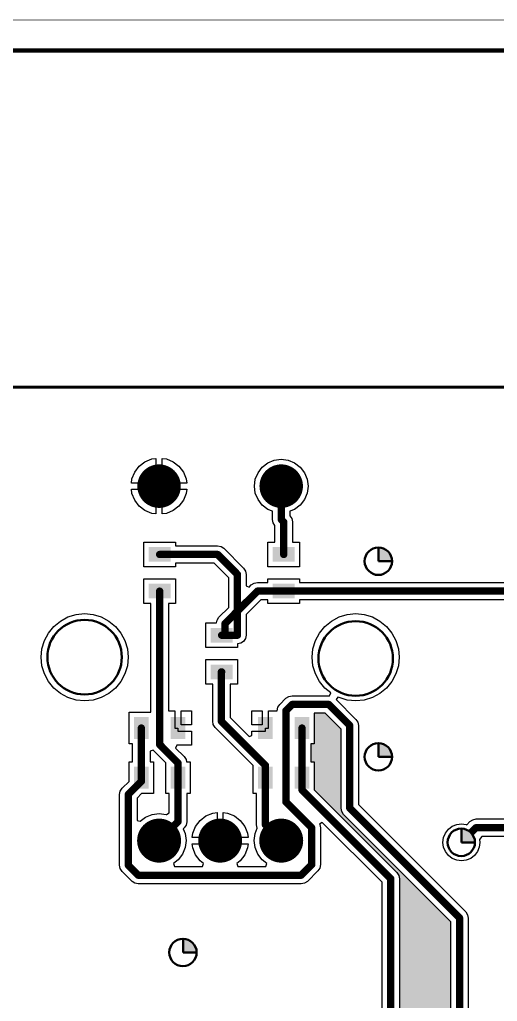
# Model space of a CAD drawing. Header units: millimetres. Extents: x 0 to 841, y 0 to 594.
# Drawn here: x 568.8 to 647, y 433.4 to 594 of the extents above; entities that cross this region are included whole.
import ezdxf

# ---------------------------------------------------------------- set-up
doc = ezdxf.new("R2010")
doc.units = ezdxf.units.MM
doc.layers.get('0').update_dxf_attribs({"lineweight": 50})
doc.layers.add('BottomLayer', color=5, linetype='Continuous')
doc.layers.add('Sheet', color=255, linetype='Continuous')
doc.layers.add('маркировка', color=2, linetype='Continuous', lineweight=60)

msp = doc.modelspace()

# ---------------------------------------------------------------- hatches: boundary and pattern name
at = {"lineweight": 50}
h = msp.add_hatch(color=18, dxfattribs=at)
h.dxf.hatch_style = 1
h.paths.add_polyline_path([(627.54, 505.43), (629.75, 505.43, 0.410663), (627.54, 507.66)])
h = msp.add_hatch(color=256)
h.dxf.hatch_style = 1
h.paths.add_polyline_path([(621.41, 477.95), (618.79, 480.57), (617.01, 480.57), (617.01, 475.54), (616.44, 475.54), (616.44, 472.61), (617.01, 472.61), (617.01, 468.04), (630.55, 454.5), (630.86, 454.04), (630.97, 453.49), (630.97, 399.65), (631.68, 399.1), (632.16, 398.47), (632.46, 397.74), (632.57, 396.96), (632.46, 396.18), (632.21, 395.56), (632.64, 395.27), (642.65, 405.29), (643.12, 405.59), (643.66, 405.7), (669.53, 405.7), (670.08, 406.42), (670.7, 406.9), (671.43, 407.2), (672.22, 407.3), (673, 407.2), (673.73, 406.9), (673.93, 406.74), (674.44, 406.99), (674.44, 415.67), (673.51, 416.61), (672.62, 416.49), (671.84, 416.59), (671.11, 416.9), (670.48, 417.38), (670, 418), (669.7, 418.73), (669.56, 419.74), (669.14, 419.95), (666.98, 417.8), (666.52, 417.49), (665.97, 417.38), (648.54, 417.38), (647.99, 417.49), (647.53, 417.8), (639.81, 425.52), (639.5, 425.98), (639.39, 426.53), (639.39, 446.46), (621.83, 464.02), (621.52, 464.49), (621.41, 465.03)])
h.paths.add_polyline_path([(674.44, 394.5), (674.44, 401.56), (673.93, 401.81), (673.73, 401.66), (673, 401.35), (672.22, 401.25), (671.43, 401.35), (670.7, 401.66), (670.08, 402.14), (669.53, 402.85), (644.25, 402.85), (633.04, 391.63), (633.23, 391.16), (637.37, 391.16), (639.74, 393.53), (639.62, 394.42), (639.72, 395.2), (640.03, 395.93), (640.51, 396.56), (641.13, 397.04), (641.86, 397.34), (642.65, 397.45), (643.43, 397.34), (644.16, 397.04), (644.79, 396.56), (645.27, 395.93), (645.57, 395.2), (645.67, 394.42), (645.57, 393.64), (645.27, 392.91), (644.79, 392.28), (644.16, 391.8), (643.43, 391.5), (642.65, 391.39), (641.76, 391.51), (638.97, 388.73), (638.51, 388.42), (637.96, 388.31), (622.31, 388.31), (621.77, 388.42), (621.3, 388.73), (615.79, 394.24), (576.76, 394.24), (576.5, 393.73), (576.69, 393.5), (576.99, 392.77), (577.09, 391.98), (576.99, 391.2), (576.69, 390.47), (576.21, 389.84), (575.49, 389.3), (575.49, 360.57), (578.82, 357.24), (580.25, 357.24), (580.5, 357.75), (580.18, 358.16), (579.88, 358.89), (579.78, 359.67), (579.88, 360.46), (580.18, 361.19), (580.66, 361.81), (581.29, 362.29), (581.53, 362.39), (581.79, 362.78), (606.48, 387.47), (606.95, 387.78), (607.49, 387.89), (616.67, 387.89), (617.22, 387.78), (617.68, 387.47), (621.32, 383.83), (621.71, 383.86), (622.34, 384.34), (623.07, 384.64), (623.85, 384.75), (624.63, 384.64), (625.36, 384.34), (625.99, 383.86), (626.47, 383.23), (626.77, 382.5), (626.88, 381.72), (626.77, 380.94), (626.47, 380.21), (625.99, 379.58), (625.36, 379.1), (624.63, 378.8), (623.85, 378.69), (623.07, 378.8), (622.49, 379.04), (622.11, 378.81), (622.03, 378.7), (622.1, 378.16), (622, 377.38), (621.77, 376.84), (622.05, 376.41), (622.11, 376.37), (622.43, 376.42), (623.21, 376.31), (623.94, 376.01), (624.57, 375.53), (625.05, 374.9), (625.35, 374.17), (625.45, 373.39), (625.35, 372.61), (625.05, 371.88), (624.89, 371.67), (625.14, 371.16), (651.1, 371.16)])
h.paths.add_polyline_path([(605.85, 390.15), (605.74, 389.37), (605.44, 388.64), (604.96, 388.01), (604.33, 387.53), (603.6, 387.23), (602.82, 387.13), (602.04, 387.23), (601.31, 387.53), (600.68, 388.01), (600.2, 388.64), (599.9, 389.37), (599.79, 390.15), (599.9, 390.94), (600.2, 391.67), (600.68, 392.29), (601.31, 392.77), (602.04, 393.08), (602.82, 393.18), (603.6, 393.08), (604.33, 392.77), (604.96, 392.29), (605.44, 391.67), (605.74, 390.94)], flags=16)
h.paths.add_polyline_path([(603.92, 390.15, -1), (601.72, 390.15, -1)], flags=0)
h = msp.add_hatch(color=18, dxfattribs=at)
h.dxf.hatch_style = 1
h.paths.add_polyline_path([(627.54, 473.43), (629.75, 473.43, 0.410663), (627.54, 475.66)])
h = msp.add_hatch(color=18, dxfattribs=at)
h.dxf.hatch_style = 1
h.paths.add_polyline_path([(641.12, 459.44), (643.33, 459.44, 0.410663), (641.12, 461.68)])
h = msp.add_hatch(color=18, dxfattribs=at)
h.dxf.hatch_style = 1
h.paths.add_polyline_path([(595.54, 441.43), (597.75, 441.43, 0.410663), (595.54, 443.66)])

# ---------------------------------------------------------------- linework, layer by layer
for p, q in [((627.54, 507.66), (627.54, 505.43)), ((627.54, 505.43), (629.75, 505.43)), ((627.54, 475.66), (627.54, 473.43)), ((627.54, 473.43), (629.75, 473.43)), ((641.12, 461.68), (641.12, 459.44)), ((641.12, 459.44), (643.33, 459.44)), ((595.54, 443.66), (595.54, 441.43)), ((595.54, 441.43), (597.75, 441.43))]:
    msp.add_line(p, q, dxfattribs=at)
for centre, radius in [((627.51, 505.43), 2.24), ((579.4, 489.74), 6.1), ((623.8, 489.52), 6.1), ((627.51, 473.43), 2.24), ((641.1, 459.44), 2.24), ((595.51, 441.43), 2.24)]:
    msp.add_circle(centre, radius, dxfattribs=at)
at = {"layer": 'BottomLayer'}
for p, q in [((589.29, 521.72), (590.41, 522.18)), ((590.41, 522.18), (591.09, 522.27)), ((591.09, 522.27), (591.09, 518.23)), ((592.11, 518.23), (592.11, 522.27)), ((592.11, 522.27), (592.79, 522.18)), ((592.79, 522.18), (593.91, 521.72)), ((610.46, 521.97), (611.6, 522.12)), ((611.6, 522.12), (612.74, 521.97)), ((587.61, 520.03), (588.34, 520.98)), ((588.34, 520.98), (589.29, 521.72)), ((593.91, 521.72), (594.86, 520.98)), ((594.86, 520.98), (595.59, 520.03)), ((607.8, 519.92), (608.49, 520.83)), ((608.49, 520.83), (609.4, 521.53)), ((609.4, 521.53), (610.46, 521.97)), ((612.74, 521.97), (613.8, 521.53)), ((613.8, 521.53), (614.71, 520.83)), ((614.71, 520.83), (615.41, 519.92)), ((587.06, 518.23), (587.15, 518.92)), ((587.15, 518.92), (587.61, 520.03)), ((595.59, 520.03), (596.05, 518.92)), ((596.05, 518.92), (596.14, 518.23)), ((607.21, 517.72), (607.36, 518.86)), ((607.36, 518.86), (607.8, 519.92)), ((615.41, 519.92), (615.84, 518.86)), ((615.84, 518.86), (615.99, 517.72)), ((591.09, 518.23), (587.06, 518.23)), ((596.14, 518.23), (592.11, 518.23)), ((607.36, 516.58), (607.21, 517.72)), ((615.99, 517.72), (615.84, 516.58)), ((587.15, 516.53), (587.06, 517.21)), ((587.06, 517.21), (591.09, 517.21)), ((587.61, 515.42), (587.15, 516.53)), ((591.09, 517.21), (591.09, 513.18)), ((592.11, 513.18), (592.11, 517.21)), ((592.11, 517.21), (596.14, 517.21)), ((596.05, 516.53), (595.59, 515.42)), ((596.14, 517.21), (596.05, 516.53)), ((607.8, 515.52), (607.36, 516.58)), ((615.84, 516.58), (615.41, 515.52)), ((588.34, 514.46), (587.61, 515.42)), ((589.29, 513.73), (588.34, 514.46)), ((594.86, 514.46), (593.91, 513.73)), ((595.59, 515.42), (594.86, 514.46)), ((608.49, 514.61), (607.8, 515.52)), ((609.4, 513.92), (608.49, 514.61)), ((614.71, 514.61), (613.8, 513.92)), ((615.41, 515.52), (614.71, 514.61)), ((590.41, 513.27), (589.29, 513.73)), ((591.09, 513.18), (590.41, 513.27)), ((592.79, 513.27), (592.11, 513.18)), ((593.91, 513.73), (592.79, 513.27)), ((610.17, 513.6), (609.4, 513.92)), ((610.17, 512.28), (610.17, 513.6)), ((613.8, 513.92), (613.03, 513.6)), ((613.03, 513.6), (613.03, 512.87)), ((613.03, 512.87), (613.33, 512.42)), ((613.33, 512.42), (613.44, 511.87)), ((610.28, 511.74), (610.17, 512.28)), ((610.58, 511.28), (610.28, 511.74)), ((610.58, 508.54), (610.58, 511.28)), ((613.44, 511.87), (613.44, 508.54)), ((589.09, 504.54), (589.09, 508.54)), ((589.09, 508.54), (594.29, 508.54)), ((594.29, 508.54), (594.29, 507.97)), ((594.29, 507.97), (601.19, 507.97)), ((601.19, 507.97), (601.74, 507.86)), ((601.74, 507.86), (602.2, 507.55)), ((609.41, 504.54), (609.41, 508.54)), ((609.41, 508.54), (610.58, 508.54)), ((613.44, 508.54), (614.61, 508.54)), ((614.61, 508.54), (614.61, 504.54)), ((602.2, 507.55), (605.45, 504.3)), ((594.29, 504.54), (589.09, 504.54)), ((600.6, 505.11), (594.29, 505.11)), ((594.29, 505.11), (594.29, 504.54)), ((603.02, 502.7), (600.6, 505.11)), ((614.61, 504.54), (609.41, 504.54)), ((605.45, 504.3), (605.76, 503.83)), ((605.76, 503.83), (605.87, 503.29)), ((605.87, 503.29), (605.87, 501.4)), ((589.09, 498.54), (589.09, 502.54)), ((589.09, 502.54), (594.29, 502.54)), ((594.29, 502.54), (594.29, 498.54)), ((603.02, 497.88), (603.02, 502.7)), ((605.87, 501.4), (606.34, 501.2)), ((606.34, 501.2), (606.69, 501.55)), ((606.69, 501.55), (607.15, 501.86)), ((607.15, 501.86), (607.7, 501.97)), ((607.7, 501.97), (609.41, 501.97)), ((609.41, 501.97), (609.41, 502.54)), ((609.41, 502.54), (614.61, 502.54)), ((614.61, 502.54), (614.61, 501.97)), ((614.61, 501.97), (681.93, 501.97)), ((590.26, 498.54), (589.09, 498.54)), ((590.26, 480.74), (590.26, 498.54)), ((594.29, 498.54), (593.12, 498.54)), ((593.12, 498.54), (593.12, 480.95)), ((608.29, 499.11), (605.87, 496.7)), ((609.41, 499.11), (608.29, 499.11)), ((609.41, 498.54), (609.41, 499.11)), ((614.61, 498.54), (609.41, 498.54)), ((668.88, 499.11), (614.61, 499.11)), ((614.61, 499.11), (614.61, 498.54)), ((576.67, 496.31), (578.01, 496.72)), ((578.01, 496.72), (579.4, 496.86)), ((579.4, 496.86), (580.79, 496.72)), ((580.79, 496.72), (582.13, 496.31)), ((601.4, 496.26), (603.02, 497.88)), ((605.87, 496.7), (605.87, 493.33)), ((621.07, 496.31), (622.41, 496.72)), ((622.41, 496.72), (623.8, 496.86)), ((623.8, 496.86), (625.19, 496.72)), ((625.19, 496.72), (626.53, 496.31)), ((573.47, 493.69), (574.36, 494.77)), ((574.36, 494.77), (575.44, 495.65)), ((575.44, 495.65), (576.67, 496.31)), ((582.13, 496.31), (583.36, 495.65)), ((583.36, 495.65), (584.45, 494.77)), ((584.45, 494.77), (585.33, 493.69)), ((599.25, 491.33), (599.25, 495.33)), ((599.25, 495.33), (601, 495.33)), ((601, 495.33), (601.09, 495.8)), ((601.09, 495.8), (601.4, 496.26)), ((617.87, 493.69), (618.75, 494.77)), ((618.75, 494.77), (619.84, 495.65)), ((619.84, 495.65), (621.07, 496.31)), ((626.53, 496.31), (627.76, 495.65)), ((627.76, 495.65), (628.84, 494.77)), ((628.84, 494.77), (629.73, 493.69)), ((572.81, 492.45), (573.47, 493.69)), ((585.33, 493.69), (585.99, 492.45)), ((605.87, 493.33), (605.76, 492.78)), ((617.21, 492.45), (617.87, 493.69)), ((629.73, 493.69), (630.39, 492.45)), ((572.4, 491.11), (572.81, 492.45)), ((585.99, 492.45), (586.4, 491.11)), ((604.99, 492.01), (604.45, 491.9)), ((604.45, 491.9), (604.45, 491.33)), ((605.45, 492.32), (604.99, 492.01)), ((605.76, 492.78), (605.45, 492.32)), ((616.8, 491.11), (617.21, 492.45)), ((630.39, 492.45), (630.8, 491.11)), ((572.27, 489.72), (572.4, 491.11)), ((586.4, 491.11), (586.54, 489.72)), ((604.45, 491.33), (599.25, 491.33)), ((616.67, 489.72), (616.8, 491.11)), ((630.8, 491.11), (630.93, 489.72)), ((572.4, 488.33), (572.27, 489.72)), ((572.81, 486.99), (572.4, 488.33)), ((586.4, 488.33), (585.99, 486.99)), ((586.54, 489.72), (586.4, 488.33)), ((599.25, 485.33), (599.25, 489.33)), ((599.25, 489.33), (604.45, 489.33)), ((604.45, 489.33), (604.45, 485.33)), ((616.8, 488.33), (616.67, 489.72)), ((617.21, 486.99), (616.8, 488.33)), ((630.8, 488.33), (630.39, 486.99)), ((630.93, 489.72), (630.8, 488.33)), ((573.47, 485.76), (572.81, 486.99)), ((585.99, 486.99), (585.33, 485.76)), ((617.87, 485.76), (617.21, 486.99)), ((630.39, 486.99), (629.73, 485.76)), ((574.36, 484.68), (573.47, 485.76)), ((585.33, 485.76), (584.45, 484.68)), ((600.38, 485.33), (599.25, 485.33)), ((600.38, 479.25), (600.38, 485.33)), ((604.45, 485.33), (603.23, 485.33)), ((603.23, 485.33), (603.23, 479.84)), ((618.75, 484.68), (617.87, 485.76)), ((629.73, 485.76), (628.84, 484.68)), ((575.44, 483.79), (574.36, 484.68)), ((576.67, 483.13), (575.44, 483.79)), ((583.36, 483.79), (582.13, 483.13)), ((584.45, 484.68), (583.36, 483.79)), ((619.73, 483.88), (618.75, 484.68)), ((619.51, 483.4), (619.73, 483.88)), ((627.76, 483.79), (626.53, 483.13)), ((628.84, 484.68), (627.76, 483.79)), ((578.01, 482.72), (576.67, 483.13)), ((579.4, 482.59), (578.01, 482.72)), ((580.79, 482.72), (579.4, 482.59)), ((582.13, 483.13), (580.79, 482.72)), ((611.05, 481.53), (611.36, 481.99)), ((611.36, 481.99), (612.38, 483.01)), ((612.38, 483.01), (612.84, 483.32)), ((612.84, 483.32), (613.39, 483.43)), ((613.39, 483.43), (619.38, 483.43)), ((619.38, 483.43), (619.51, 483.4)), ((620.89, 483.22), (620.59, 482.81)), ((620.59, 482.81), (623.84, 479.55)), ((621.07, 483.13), (620.89, 483.22)), ((622.41, 482.72), (621.07, 483.13)), ((623.8, 482.59), (622.41, 482.72)), ((625.19, 482.72), (623.8, 482.59)), ((626.53, 483.13), (625.19, 482.72)), ((586.69, 475.54), (586.69, 480.74)), ((586.69, 480.74), (590.26, 480.74)), ((593.12, 480.95), (594.18, 480.95)), ((594.18, 480.95), (594.18, 478.14)), ((595.2, 478.65), (595.2, 480.95)), ((595.2, 480.95), (596.91, 480.95)), ((596.91, 480.95), (596.91, 478.65)), ((606.8, 478.65), (606.8, 480.95)), ((606.8, 480.95), (608.5, 480.95)), ((608.5, 480.95), (608.5, 478.65)), ((609.52, 478.14), (609.52, 480.95)), ((609.52, 480.95), (610.94, 480.95)), ((610.94, 480.98), (611.05, 481.53)), ((610.94, 480.95), (610.94, 480.98)), ((617.01, 480.57), (617.01, 475.54)), ((618.79, 480.57), (617.01, 480.57)), ((621.41, 477.95), (618.79, 480.57)), ((600.48, 478.71), (600.38, 479.25)), ((600.79, 478.24), (600.48, 478.71)), ((603.23, 479.84), (606.33, 476.75)), ((623.84, 479.55), (624.15, 479.09)), ((624.15, 479.09), (624.26, 478.55)), ((594.18, 478.14), (594.69, 478.14)), ((594.69, 478.14), (594.69, 477.63)), ((594.69, 477.63), (596.91, 477.63)), ((596.91, 478.65), (595.2, 478.65)), ((596.91, 477.63), (596.91, 475.32)), ((607.01, 472.02), (600.79, 478.24)), ((608.5, 478.65), (606.8, 478.65)), ((606.8, 476.94), (606.8, 477.63)), ((606.8, 477.63), (609.01, 477.63)), ((609.01, 477.63), (609.01, 478.14)), ((609.01, 478.14), (609.52, 478.14)), ((621.41, 465.03), (621.41, 477.95)), ((624.26, 478.55), (624.26, 465.62)), ((587.26, 475.54), (586.69, 475.54)), ((587.26, 472.61), (587.26, 475.54)), ((606.33, 476.75), (606.8, 476.94)), ((617.01, 475.54), (616.44, 475.54)), ((616.44, 475.54), (616.44, 472.61)), ((590.63, 474.52), (590.12, 474.37)), ((590.12, 474.37), (590.12, 472.61)), ((590.68, 474.44), (590.63, 474.52)), ((592.69, 472.43), (590.68, 474.44)), ((594.5, 475.32), (594.31, 474.85)), ((594.31, 474.85), (595.7, 473.46)), ((596.91, 475.32), (594.5, 475.32)), ((586.69, 469.42), (586.69, 472.61)), ((586.69, 472.61), (587.26, 472.61)), ((590.12, 472.61), (590.69, 472.61)), ((590.69, 472.61), (590.69, 467.41)), ((592.69, 467.41), (592.69, 472.43)), ((595.7, 473.46), (596.01, 473)), ((596.01, 473), (596.09, 472.61)), ((596.09, 472.61), (596.69, 472.61)), ((596.69, 472.61), (596.69, 467.41)), ((616.44, 472.61), (617.01, 472.61)), ((617.01, 472.61), (617.01, 468.04)), ((607.01, 467.41), (607.01, 472.02)), ((585.55, 468.28), (586.69, 469.42)), ((585.14, 467.27), (585.24, 467.82)), ((585.24, 467.82), (585.55, 468.28)), ((617.01, 468.04), (630.55, 454.5)), ((585.14, 455.69), (585.14, 467.27)), ((588.72, 467.41), (587.99, 466.68)), ((587.99, 466.68), (587.99, 463.02)), ((590.69, 467.41), (588.72, 467.41)), ((593.26, 467.41), (592.69, 467.41)), ((593.26, 464.25), (593.26, 467.41)), ((596.69, 467.41), (596.12, 467.41)), ((596.12, 467.41), (596.12, 462.81)), ((607.58, 467.41), (607.01, 467.41)), ((607.58, 462.31), (607.58, 467.41)), ((592.84, 463.97), (593.26, 464.25)), ((599.27, 463.75), (600.4, 464.22)), ((600.4, 464.22), (601.09, 464.31)), ((601.09, 464.31), (601.09, 460.23)), ((602.11, 460.23), (602.11, 464.31)), ((602.11, 464.31), (602.81, 464.22)), ((602.81, 464.22), (603.93, 463.75)), ((621.52, 464.49), (621.41, 465.03)), ((621.83, 464.02), (621.52, 464.49)), ((624.26, 465.62), (641.83, 448.06)), ((587.99, 463.02), (588.23, 462.94)), ((588.23, 462.94), (588.5, 462.89)), ((588.5, 462.89), (589.38, 463.56)), ((589.38, 463.56), (590.45, 464.01)), ((590.45, 464.01), (591.6, 464.16)), ((591.6, 464.16), (592.75, 464.01)), ((592.75, 464.01), (592.84, 463.97)), ((596.12, 462.81), (596.01, 462.27)), ((597.57, 462.05), (598.31, 463.01)), ((598.31, 463.01), (599.27, 463.75)), ((603.93, 463.75), (604.89, 463.01)), ((604.89, 463.01), (605.63, 462.05)), ((618.3, 462.71), (617.9, 462.39)), ((628.11, 452.9), (618.3, 462.71)), ((639.39, 446.46), (621.83, 464.02)), ((641.99, 462.33), (642.5, 462.84)), ((642.5, 462.84), (642.97, 463.15)), ((642.97, 463.15), (643.51, 463.26)), ((643.51, 463.26), (653.1, 463.26)), ((595.7, 461.8), (595.56, 461.66)), ((595.56, 461.66), (595.89, 460.87)), ((596.01, 462.27), (595.7, 461.8)), ((597.1, 460.93), (597.57, 462.05)), ((605.63, 462.05), (606.1, 460.93)), ((607.31, 460.87), (607.69, 461.78)), ((607.69, 461.78), (607.58, 462.31)), ((617.9, 462.39), (617.92, 462.36)), ((617.92, 462.36), (618.03, 461.82)), ((618.03, 461.82), (618.03, 455.79)), ((638.5, 460.96), (638.98, 461.58)), ((638.98, 461.58), (639.61, 462.07)), ((639.61, 462.07), (640.34, 462.37)), ((640.34, 462.37), (641.12, 462.47)), ((641.12, 462.47), (641.91, 462.37)), ((641.91, 462.37), (641.99, 462.33)), ((595.89, 460.87), (596.04, 459.72)), ((596.04, 459.72), (595.89, 458.57)), ((597.01, 460.23), (597.1, 460.93)), ((601.09, 460.23), (597.01, 460.23)), ((606.19, 460.23), (602.11, 460.23)), ((606.1, 460.93), (606.19, 460.23)), ((607.16, 459.72), (607.31, 460.87)), ((607.31, 458.57), (607.16, 459.72)), ((638.1, 459.44), (638.2, 460.23)), ((638.2, 458.66), (638.1, 459.44)), ((638.2, 460.23), (638.5, 460.96)), ((644.15, 459.44), (644.05, 458.66)), ((644.47, 460.39), (644.09, 459.91)), ((644.09, 459.91), (644.15, 459.44)), ((644.51, 460.41), (644.47, 460.39)), ((653.1, 460.41), (644.51, 460.41)), ((595.89, 458.57), (595.44, 457.5)), ((597.1, 458.52), (597.01, 459.21)), ((597.01, 459.21), (606.19, 459.21)), ((597.57, 457.39), (597.1, 458.52)), ((606.1, 458.52), (605.63, 457.39)), ((606.19, 459.21), (606.1, 458.52)), ((607.76, 457.5), (607.31, 458.57)), ((638.5, 457.93), (638.2, 458.66)), ((638.98, 457.31), (638.5, 457.93)), ((643.74, 457.93), (643.26, 457.31)), ((644.05, 458.66), (643.74, 457.93)), ((594.74, 456.58), (593.97, 456)), ((595.44, 457.5), (594.74, 456.58)), ((598.31, 456.43), (597.57, 457.39)), ((598.87, 456), (598.31, 456.43)), ((604.89, 456.43), (604.33, 456)), ((605.63, 457.39), (604.89, 456.43)), ((608.46, 456.58), (607.76, 457.5)), ((609.23, 456), (608.46, 456.58)), ((639.61, 456.82), (638.98, 457.31)), ((640.34, 456.52), (639.61, 456.82)), ((641.12, 456.42), (640.34, 456.52)), ((641.91, 456.52), (641.12, 456.42)), ((642.64, 456.82), (641.91, 456.52)), ((643.26, 457.31), (642.64, 456.82)), ((585.24, 455.14), (585.14, 455.69)), ((585.55, 454.68), (585.24, 455.14)), ((587.18, 453.05), (585.55, 454.68)), ((593.97, 456), (594.14, 455.49)), ((594.14, 455.49), (598.7, 455.49)), ((598.7, 455.49), (598.87, 456)), ((604.33, 456), (604.5, 455.49)), ((604.5, 455.49), (609.06, 455.49)), ((609.06, 455.49), (609.23, 456)), ((617.61, 454.78), (615.88, 453.05)), ((617.92, 455.24), (617.61, 454.78)), ((618.03, 455.79), (617.92, 455.24)), ((587.64, 452.74), (587.18, 453.05)), ((615.88, 453.05), (615.42, 452.74)), ((630.55, 454.5), (630.86, 454.04)), ((630.86, 454.04), (630.97, 453.49)), ((630.97, 453.49), (630.97, 399.62)), ((588.19, 452.63), (587.64, 452.74)), ((614.87, 452.63), (588.19, 452.63)), ((615.42, 452.74), (614.87, 452.63)), ((628.11, 399.62), (628.11, 452.9)), ((641.83, 448.06), (642.14, 447.6)), ((642.14, 447.6), (642.25, 447.05)), ((642.25, 447.05), (642.25, 427.12)), ((639.39, 426.53), (639.39, 446.46))]:
    msp.add_line(p, q, dxfattribs=at)
for points, const_width in [([(593.38, 517.72, -1), (589.82, 517.72, -1)], 3.56), ([(613.38, 517.72, -1), (609.82, 517.72, -1)], 3.56), ([(611.9, 517.72, -1), (611.3, 517.72, -1)], 0.6), ([(611.9, 512.28, -1), (611.3, 512.28, -1)], 0.6), ([(611.9, 512.28, -1), (611.3, 512.28, -1)], 0.6), ([(612.31, 511.87, -1), (611.71, 511.87, -1)], 0.6), ([(612.31, 511.87, -1), (611.71, 511.87, -1)], 0.6), ([(591.99, 506.54, -1), (591.39, 506.54, -1)], 0.6), ([(601.49, 506.54, -1), (600.89, 506.54, -1)], 0.6), ([(601.49, 506.54, -1), (600.89, 506.54, -1)], 0.6), ([(612.31, 506.54, -1), (611.71, 506.54, -1)], 0.6), ([(604.74, 503.29, -1), (604.14, 503.29, -1)], 0.6), ([(604.74, 503.29, -1), (604.14, 503.29, -1)], 0.6), ([(591.99, 500.54, -1), (591.39, 500.54, -1)], 0.6), ([(608, 500.54, -1), (607.4, 500.54, -1)], 0.6), ([(608, 500.54, -1), (607.4, 500.54, -1)], 0.6), ([(612.31, 500.54, -1), (611.71, 500.54, -1)], 0.6), ([(612.31, 500.54, -1), (611.71, 500.54, -1)], 0.6), ([(604.74, 497.29, -1), (604.14, 497.29, -1)], 0.6), ([(604.74, 497.29, -1), (604.14, 497.29, -1)], 0.6), ([(604.74, 497.29, -1), (604.14, 497.29, -1)], 0.6), ([(604.74, 497.29, -1), (604.14, 497.29, -1)], 0.6), ([(602.71, 495.25, -1), (602.11, 495.25, -1)], 0.6), ([(602.71, 495.25, -1), (602.11, 495.25, -1)], 0.6), ([(602.15, 493.33, -1), (601.55, 493.33, -1)], 0.6), ([(602.71, 493.33, -1), (602.11, 493.33, -1)], 0.6), ([(602.71, 493.33, -1), (602.11, 493.33, -1)], 0.6), ([(602.71, 493.33, -1), (602.11, 493.33, -1)], 0.6), ([(604.74, 493.33, -1), (604.14, 493.33, -1)], 0.6), ([(604.74, 493.33, -1), (604.14, 493.33, -1)], 0.6), ([(602.1, 487.33, -1), (601.5, 487.33, -1)], 0.6), ([(602.1, 487.33, -1), (601.5, 487.33, -1)], 0.6), ([(602.15, 487.33, -1), (601.55, 487.33, -1)], 0.6), ([(613.69, 482, -1), (613.09, 482, -1)], 0.6), ([(613.69, 482, -1), (613.09, 482, -1)], 0.6), ([(619.68, 482, -1), (619.08, 482, -1)], 0.6), ([(619.68, 482, -1), (619.08, 482, -1)], 0.6), ([(612.67, 480.98, -1), (612.07, 480.98, -1)], 0.6), ([(612.67, 480.98, -1), (612.07, 480.98, -1)], 0.6), ([(588.99, 478.14, -1), (588.39, 478.14, -1)], 0.6), ([(602.1, 479.25, -1), (601.5, 479.25, -1)], 0.6), ([(602.1, 479.25, -1), (601.5, 479.25, -1)], 0.6), ([(615.31, 478.14, -1), (614.71, 478.14, -1)], 0.6), ([(623.13, 478.55, -1), (622.53, 478.55, -1)], 0.6), ([(623.13, 478.55, -1), (622.53, 478.55, -1)], 0.6), ([(591.99, 475.45, -1), (591.39, 475.45, -1)], 0.6), ([(591.99, 475.45, -1), (591.39, 475.45, -1)], 0.6), ([(594.99, 472.45, -1), (594.39, 472.45, -1)], 0.6), ([(594.99, 472.45, -1), (594.39, 472.45, -1)], 0.6), ([(609.31, 472.04, -1), (608.71, 472.04, -1)], 0.6), ([(609.31, 472.04, -1), (608.71, 472.04, -1)], 0.6), ([(588.99, 470.01, -1), (588.39, 470.01, -1)], 0.6), ([(588.99, 470.01, -1), (588.39, 470.01, -1)], 0.6), ([(588.99, 469.4, -1), (588.39, 469.4, -1)], 0.6), ([(588.99, 469.4, -1), (588.39, 469.4, -1)], 0.6), ([(594.99, 470.01, -1), (594.39, 470.01, -1)], 0.6), ([(594.99, 470.01, -1), (594.39, 470.01, -1)], 0.6), ([(609.31, 470.01, -1), (608.71, 470.01, -1)], 0.6), ([(609.31, 470.01, -1), (608.71, 470.01, -1)], 0.6), ([(615.31, 470.01, -1), (614.71, 470.01, -1)], 0.6), ([(615.31, 470.01, -1), (614.71, 470.01, -1)], 0.6), ([(586.86, 467.27, -1), (586.26, 467.27, -1)], 0.6), ([(586.86, 467.27, -1), (586.26, 467.27, -1)], 0.6), ([(615.31, 468.02, -1), (614.71, 468.02, -1)], 0.6), ([(615.31, 468.02, -1), (614.71, 468.02, -1)], 0.6), ([(612.67, 466.05, -1), (612.07, 466.05, -1)], 0.6), ([(612.67, 466.05, -1), (612.07, 466.05, -1)], 0.6), ([(623.13, 465.03, -1), (622.53, 465.03, -1)], 0.6), ([(623.13, 465.03, -1), (622.53, 465.03, -1)], 0.6), ([(593.4, 459.72, -1), (589.8, 459.72, -1)], 3.6), ([(594.99, 462.81, -1), (594.39, 462.81, -1)], 0.6), ([(594.99, 462.81, -1), (594.39, 462.81, -1)], 0.6), ([(603.4, 459.72, -1), (599.8, 459.72, -1)], 3.6), ([(613.4, 459.72, -1), (609.8, 459.72, -1)], 3.6), ([(609.31, 462.31, -1), (608.71, 462.31, -1)], 0.6), ([(609.31, 462.31, -1), (608.71, 462.31, -1)], 0.6), ([(616.9, 461.82, -1), (616.3, 461.82, -1)], 0.6), ([(616.9, 461.82, -1), (616.3, 461.82, -1)], 0.6), ([(643.81, 461.83, -1), (643.21, 461.83, -1)], 0.6), ([(643.81, 461.83, -1), (643.21, 461.83, -1)], 0.6), ([(591.9, 459.72, -1), (591.3, 459.72, -1)], 0.6), ([(611.9, 459.72, -1), (611.3, 459.72, -1)], 0.6), ([(586.86, 455.69, -1), (586.26, 455.69, -1)], 0.6), ([(586.86, 455.69, -1), (586.26, 455.69, -1)], 0.6), ([(616.9, 455.79, -1), (616.3, 455.79, -1)], 0.6), ([(616.9, 455.79, -1), (616.3, 455.79, -1)], 0.6), ([(588.49, 454.06, -1), (587.89, 454.06, -1)], 0.6), ([(588.49, 454.06, -1), (587.89, 454.06, -1)], 0.6), ([(615.17, 454.06, -1), (614.57, 454.06, -1)], 0.6), ([(615.17, 454.06, -1), (614.57, 454.06, -1)], 0.6), ([(629.84, 453.49, -1), (629.24, 453.49, -1)], 0.6), ([(629.84, 453.49, -1), (629.24, 453.49, -1)], 0.6), ([(641.12, 447.05, -1), (640.52, 447.05, -1)], 0.6), ([(641.12, 447.05, -1), (640.52, 447.05, -1)], 0.6)]:
    msp.add_lwpolyline(points, format="xyb", close=True, dxfattribs=dict(at, const_width=const_width))
at = {"layer": 'BottomLayer', "const_width": 1.2}
for points in [[(611.6, 512.28), (611.6, 517.72)], [(612.01, 511.87), (611.6, 512.28)], [(612.01, 506.54), (612.01, 511.87)], [(601.19, 506.54), (591.69, 506.54)], [(604.44, 503.29), (601.19, 506.54)], [(604.44, 497.29), (604.44, 503.29)], [(591.69, 475.45), (591.69, 500.54)], [(607.7, 500.54), (604.44, 497.29)], [(612.01, 500.54), (607.7, 500.54)], [(669.47, 500.54), (612.01, 500.54)], [(604.44, 497.29), (602.41, 495.25)], [(604.44, 493.33), (604.44, 497.29)], [(602.41, 493.33), (602.41, 495.25)], [(602.41, 493.33), (601.85, 493.33)], [(604.44, 493.33), (602.41, 493.33)], [(601.85, 487.33), (601.8, 487.33)], [(601.8, 479.25), (601.8, 487.33)], [(613.39, 482), (612.37, 480.98)], [(619.38, 482), (613.39, 482)], [(622.83, 478.55), (619.38, 482)], [(612.37, 466.05), (612.37, 480.98)], [(588.69, 470.01), (588.69, 478.14)], [(609.01, 472.04), (601.8, 479.25)], [(615.01, 470.01), (615.01, 478.14)], [(622.83, 465.03), (622.83, 478.55)], [(594.69, 472.45), (591.69, 475.45)], [(594.69, 470.01), (594.69, 472.45)], [(609.01, 470.01), (609.01, 472.04)], [(588.69, 469.4), (586.56, 467.27)], [(588.69, 469.4), (588.69, 470.01)], [(594.69, 462.81), (594.69, 470.01)], [(609.01, 462.31), (609.01, 470.01)], [(615.01, 468.02), (615.01, 470.01)], [(586.56, 455.69), (586.56, 467.27)], [(629.54, 453.49), (615.01, 468.02)], [(616.6, 461.82), (612.37, 466.05)], [(640.82, 447.05), (622.83, 465.03)], [(594.69, 462.81), (591.6, 459.72)], [(611.6, 459.72), (609.01, 462.31)], [(616.6, 455.79), (616.6, 461.82)], [(643.51, 461.83), (642.69, 461.01)], [(655.7, 461.83), (643.51, 461.83)], [(588.19, 454.06), (586.56, 455.69)], [(616.6, 455.79), (614.87, 454.06)], [(614.87, 454.06), (588.19, 454.06)], [(629.54, 399.2), (629.54, 453.49)], [(640.82, 426.53), (640.82, 447.05)]]:
    msp.add_lwpolyline(points, dxfattribs=at)
at = {"layer": 'BottomLayer'}
for points in [[(593.49, 505.34), (589.89, 505.34), (593.49, 507.74), (589.89, 507.74)], [(610.21, 507.74), (613.81, 507.74), (610.21, 505.34), (613.81, 505.34)], [(593.49, 499.34), (589.89, 499.34), (593.49, 501.74), (589.89, 501.74)], [(610.21, 501.74), (613.81, 501.74), (610.21, 499.34), (613.81, 499.34)], [(603.65, 492.13), (600.05, 492.13), (603.65, 494.53), (600.05, 494.53)], [(603.65, 486.13), (600.05, 486.13), (603.65, 488.53), (600.05, 488.53)], [(587.49, 476.34), (587.49, 479.94), (589.89, 476.34), (589.89, 479.94)], [(593.49, 476.34), (593.49, 479.94), (595.89, 476.34), (595.89, 479.94)], [(610.21, 479.94), (610.21, 476.34), (607.81, 479.94), (607.81, 476.34)], [(616.21, 479.94), (616.21, 476.34), (613.81, 479.94), (613.81, 476.34)], [(589.89, 471.81), (589.89, 468.21), (587.49, 471.81), (587.49, 468.21)], [(595.89, 471.81), (595.89, 468.21), (593.49, 471.81), (593.49, 468.21)], [(607.81, 468.21), (607.81, 471.81), (610.21, 468.21), (610.21, 471.81)], [(613.81, 468.21), (613.81, 471.81), (616.21, 468.21), (616.21, 471.81)]]:
    msp.add_solid(points, dxfattribs=at)
at = {"layer": 'Sheet'}
for points, const_width in [([(0, 594), (840.96, 594), (840.96, 0.04), (0, 0.04), (0, 594)], 0.0991), ([(20, 589), (836, 589)], 0.749)]:
    msp.add_lwpolyline(points, dxfattribs=dict(at, const_width=const_width))
at = {"layer": 'маркировка'}
msp.add_line((749.54, 533.89), (491.4, 533.89), dxfattribs=at)

doc.saveas('drawing.dxf')
